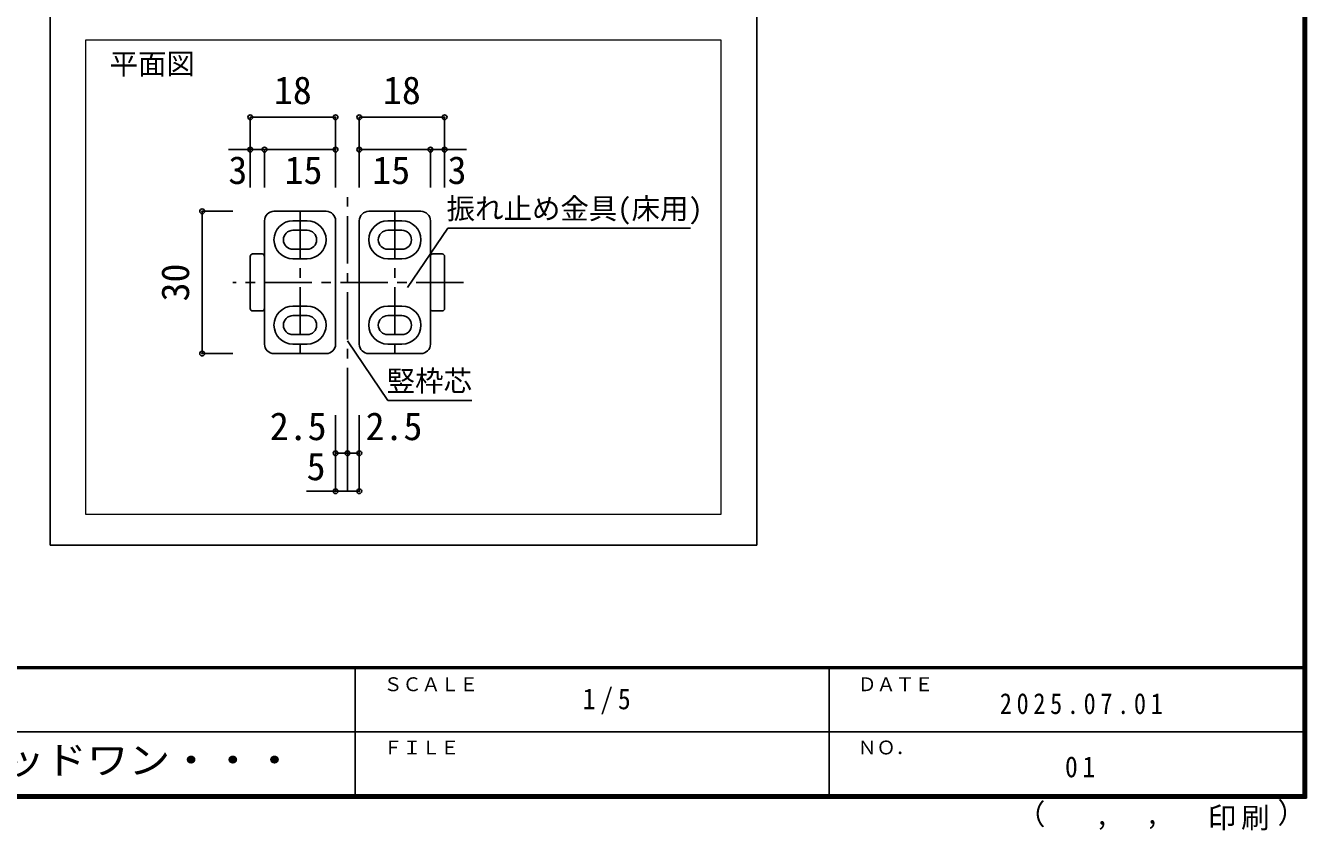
# Model space of a CAD drawing. Units: millimetres, scale not verified, with parts at other scales. Extents: x -973 to 977, y -718 to 696.
# Drawn here: x 301 to 977, y -718 to -294 of the extents above; entities that cross this region are included whole.
import ezdxf
from ezdxf.enums import TextEntityAlignment as Align

# ---------------------------------------------------------------- set-up
doc = ezdxf.new("R2010")
doc.units = ezdxf.units.MM
doc.header["$LTSCALE"] = 5
doc.header["$PDMODE"] = 32
doc.header["$PDSIZE"] = 2.5
doc.linetypes.add('CHAIN1', pattern=[8, 5, -1, 1, -1])
doc.layers.add('0-7_金物', color=7, linetype='Continuous', lineweight=18)
for name, color, linetype in [('0-A_文字', 3, 'Continuous'), ('1-4_枠', 4, 'CHAIN1'), ('1-7_金物', 7, 'Continuous'), ('1-A_文字', 7, 'Continuous'), ('1-B_寸法', 7, 'Continuous'), ('F-1_枠', 6, 'Continuous'), ('F-A_文字', 7, 'Continuous')]:
    doc.layers.add(name, color=color, linetype=linetype)
doc.styles.add('ＭＳ ゴシック', font='')
doc.styles.get('ＭＳ ゴシック').set_extended_font_data('MS Gothic')

msp = doc.modelspace()

# ---------------------------------------------------------------- linework, layer by layer
at = {"layer": '0-7_金物'}
for p, q in [((333.017, -551.24), (333.017, -301.105)), ((667.876, -551.24), (333.017, -551.24))]:
    msp.add_line(p, q, dxfattribs=at)
msp.add_lwpolyline([(333.017, -301.105), (667.876, -301.105), (667.876, -551.24)], dxfattribs=at)
at = {"layer": '0-A_文字'}
for p, q in [((314.153, 15.667), (314.153, -567.5)), ((686.865, 15.667), (686.865, -567.5)), ((314.153, -567.5), (686.865, -567.5))]:
    msp.add_line(p, q, dxfattribs=at)
at = {"layer": '0-A_文字', "color": 4}
for p, q in [((502.604, -431.748), (523.828, -400.381)), ((523.828, -400.381), (651.816, -400.381)), ((470.989, -459.853), (492.213, -491.221)), ((492.213, -491.221), (536.618, -491.221))]:
    msp.add_line(p, q, dxfattribs=at)
at = {"layer": '1-4_枠'}
for p, q in [((470.947, -539.037), (470.947, -381.505)), ((445.947, -391.505), (445.947, -466.505)), ((495.947, -391.505), (495.947, -466.505)), ((532.197, -429.005), (410.493, -429.005))]:
    msp.add_line(p, q, dxfattribs=at)
at = {"layer": '1-7_金物'}
for p, q in [((432.197, -391.505), (459.697, -391.505)), ((509.697, -391.505), (482.197, -391.505)), ((427.197, -461.505), (427.197, -396.505)), ((449.697, -396.505), (442.197, -396.505)), ((464.697, -461.505), (464.697, -396.505)), ((477.197, -461.505), (477.197, -396.505)), ((492.197, -396.505), (499.697, -396.505)), ((514.697, -461.505), (514.697, -396.505)), ((449.697, -401.505), (442.197, -401.505)), ((492.197, -401.505), (499.697, -401.505)), ((442.197, -411.505), (449.697, -411.505)), ((499.697, -411.505), (492.197, -411.505)), ((419.697, -442.755), (419.697, -415.255)), ((425.947, -414.005), (420.947, -414.005)), ((449.697, -416.505), (442.197, -416.505)), ((492.197, -416.505), (499.697, -416.505)), ((515.947, -414.005), (520.947, -414.005)), ((522.197, -442.755), (522.197, -415.255)), ((425.947, -444.005), (420.947, -444.005)), ((442.197, -441.505), (449.697, -441.505)), ((499.697, -441.505), (492.197, -441.505)), ((515.947, -444.005), (520.947, -444.005)), ((449.697, -446.505), (442.197, -446.505)), ((492.197, -446.505), (499.697, -446.505)), ((442.197, -456.505), (449.697, -456.505)), ((499.697, -456.505), (492.197, -456.505)), ((442.197, -461.505), (449.697, -461.505)), ((499.697, -461.505), (492.197, -461.505)), ((459.697, -466.505), (432.197, -466.505)), ((482.197, -466.505), (509.697, -466.505))]:
    msp.add_line(p, q, dxfattribs=at)
for centre, radius, start, end in [((432.197, -396.505), 5, 90, 180), ((459.697, -396.505), 5, 0, 90), ((482.197, -396.505), 5, 90, 180), ((509.697, -396.505), 5, 0, 90), ((442.197, -406.505), 10, 90, 270), ((449.697, -406.505), 10, 270, 90), ((492.197, -406.505), 10, 90, 270), ((499.697, -406.505), 10, 270, 90), ((442.197, -406.505), 5, 90, 270), ((449.697, -406.505), 5, 270, 90), ((492.197, -406.505), 5, 90, 270), ((499.697, -406.505), 5, 270, 90), ((420.947, -415.255), 1.25, 90, 180), ((425.947, -415.255), 1.25, 0, 90), ((515.947, -415.255), 1.25, 90, 180), ((520.947, -415.255), 1.25, 0, 90), ((420.947, -442.755), 1.25, 180, 270), ((425.947, -442.755), 1.25, 270, 0), ((442.197, -451.505), 10, 90, 270), ((449.697, -451.505), 10, 270, 90), ((492.197, -451.505), 10, 90, 270), ((499.697, -451.505), 10, 270, 90), ((515.947, -442.755), 1.25, 180, 270), ((520.947, -442.755), 1.25, 270, 0), ((442.197, -451.505), 5, 90, 270), ((449.697, -451.505), 5, 270, 90), ((492.197, -451.505), 5, 90, 270), ((499.697, -451.505), 5, 270, 90), ((432.197, -461.505), 5, 180, 270), ((459.697, -461.505), 5, 270, 0), ((482.197, -461.505), 5, 180, 270), ((509.697, -461.505), 5, 270, 0)]:
    msp.add_arc(centre, radius, start, end, dxfattribs=at)
at = {"layer": '1-B_寸法', "color": 4}
for p, q in [((419.697, -341.897), (464.697, -341.897)), ((419.697, -341.897), (419.697, -359.005)), ((464.697, -341.897), (464.697, -359.005)), ((477.197, -341.897), (477.197, -359.005)), ((522.197, -341.897), (477.197, -341.897)), ((522.197, -341.897), (522.197, -359.005)), ((408.132, -359.005), (427.197, -359.005)), ((419.697, -359.005), (419.697, -379.005)), ((427.197, -359.005), (427.197, -379.005)), ((427.197, -359.005), (464.697, -359.005)), ((464.697, -359.005), (464.697, -379.005)), ((514.697, -359.005), (477.197, -359.005)), ((477.197, -359.005), (477.197, -379.005)), ((514.697, -359.005), (514.697, -379.005)), ((533.762, -359.005), (514.697, -359.005)), ((522.197, -359.005), (522.197, -379.005)), ((394.314, -391.505), (410.493, -391.505)), ((394.314, -466.505), (394.314, -391.505)), ((394.314, -466.505), (410.493, -466.505)), ((464.697, -519.021), (464.697, -499.021)), ((470.947, -519.021), (470.947, -499.021)), ((477.197, -519.021), (477.197, -499.021)), ((464.697, -519.021), (464.697, -539.037)), ((464.697, -519.021), (470.947, -519.021)), ((470.947, -519.021), (477.197, -519.021)), ((477.197, -539.037), (477.197, -519.021)), ((477.197, -539.037), (449.398, -539.037))]:
    msp.add_line(p, q, dxfattribs=at)
at = {"layer": '1-B_寸法'}
for p in [(419.697, -341.897), (464.697, -341.897), (477.197, -341.897), (522.197, -341.897), (419.697, -359.005), (427.197, -359.005), (464.697, -359.005), (477.197, -359.005), (514.697, -359.005), (522.197, -359.005), (394.314, -391.505), (394.314, -466.505), (464.697, -519.021), (470.947, -519.021), (477.197, -519.021), (464.697, -539.037), (477.197, -539.037)]:
    msp.add_point(p, dxfattribs=at)
at = {"layer": 'F-1_枠'}
for p, q in [((974.986, 695.833), (974.986, -700.833)), ((975.82, 695.833), (975.82, -700.833)), ((976.653, 695.833), (976.653, -700.833)), ((976.653, -631.667), (-973.347, -631.667)), ((976.653, -632.5), (-973.347, -632.5)), ((474.986, -632.5), (474.986, -699.167)), ((724.986, -632.5), (724.986, -699.167)), ((1.653, -665.833), (974.986, -665.834)), ((976.653, -699.167), (-973.347, -699.167)), ((976.653, -700), (-973.347, -700)), ((976.653, -700.833), (-973.347, -700.833))]:
    msp.add_line(p, q, dxfattribs=at)

# ---------------------------------------------------------------- texts
at = {"layer": '0-A_文字', "color": 7, "style": 'ＭＳ ゴシック'}
msp.add_text('平面図', height=11, dxfattribs=at).set_placement((345.459, -322.582), align=Align.BOTTOM_LEFT)
at = {"layer": '1-A_文字', "style": 'ＭＳ ゴシック'}
for s, p in [('振れ止め金具(床用)', (523.233, -398.882)), ('竪枠芯', (491.618, -489.722))]:
    msp.add_text(s, height=11, dxfattribs=at).set_placement(p, align=Align.BOTTOM_LEFT)
at = {"layer": '1-B_寸法', "style": 'ＭＳ ゴシック'}
for s, p in [('18', (432.197, -339.397)), ('18', (489.697, -339.397)), ('3', (408.132, -381.505)), ('15', (437.822, -381.505)), ('15', (484.072, -381.505)), ('3', (523.762, -381.505)), ('2.5', (430.01, -516.521)), ('2.5', (480.538, -516.521)), ('5', (449.398, -537.649))]:
    msp.add_text(s, height=14.66, dxfattribs=at).set_placement(p, align=Align.BOTTOM_LEFT)
msp.add_text('30', height=14.66, rotation=90, dxfattribs=at).set_placement((391.814, -439.005), align=Align.BOTTOM_LEFT)
at = {"layer": 'F-A_文字', "style": 'ＭＳ ゴシック'}
for s, height, p in [('ＳＣＡＬＥ', 7.331, (489.986, -646.667)), ('ＤＡＴＥ', 7.331, (739.986, -646.667)), ('ＦＩＬＥ', 7.331, (489.986, -680)), ('ＮＯ．', 7.331, (739.986, -680.001)), ('（', 11, (823.992, -718.052)), ('）', 11, (961.387, -717.355)), (',', 11, (865.199, -718.052)), (',', 11, (891.686, -717.588))]:
    msp.add_text(s, height=height, dxfattribs=at).set_placement(p, align=Align.BOTTOM_LEFT)
at = {"layer": 'F-A_文字', "style": 'ＭＳ ゴシック', "width": 1.1}
msp.add_text('ウッドワン・・・', height=14.66, dxfattribs=at).set_placement((267.486, -692.5), align=Align.BOTTOM_LEFT)
at = {"layer": 'F-A_文字', "char_height": 11, "attachment_point": 7, "style": 'ＭＳ ゴシック'}
for s, insert in [('\\T1.38;\\W0.9;1/5', (594.986, -656.667)), ('\\T1.39;\\W0.85;2025.07.01', (814.986, -656.667)), ('\\T1.36;\\W0.9;01', (849.361, -690.001)), ('\\T1.17;印刷', (924.678, -717.82))]:
    msp.add_mtext(s, dxfattribs=dict(at, insert=insert))

doc.saveas('drawing.dxf')
